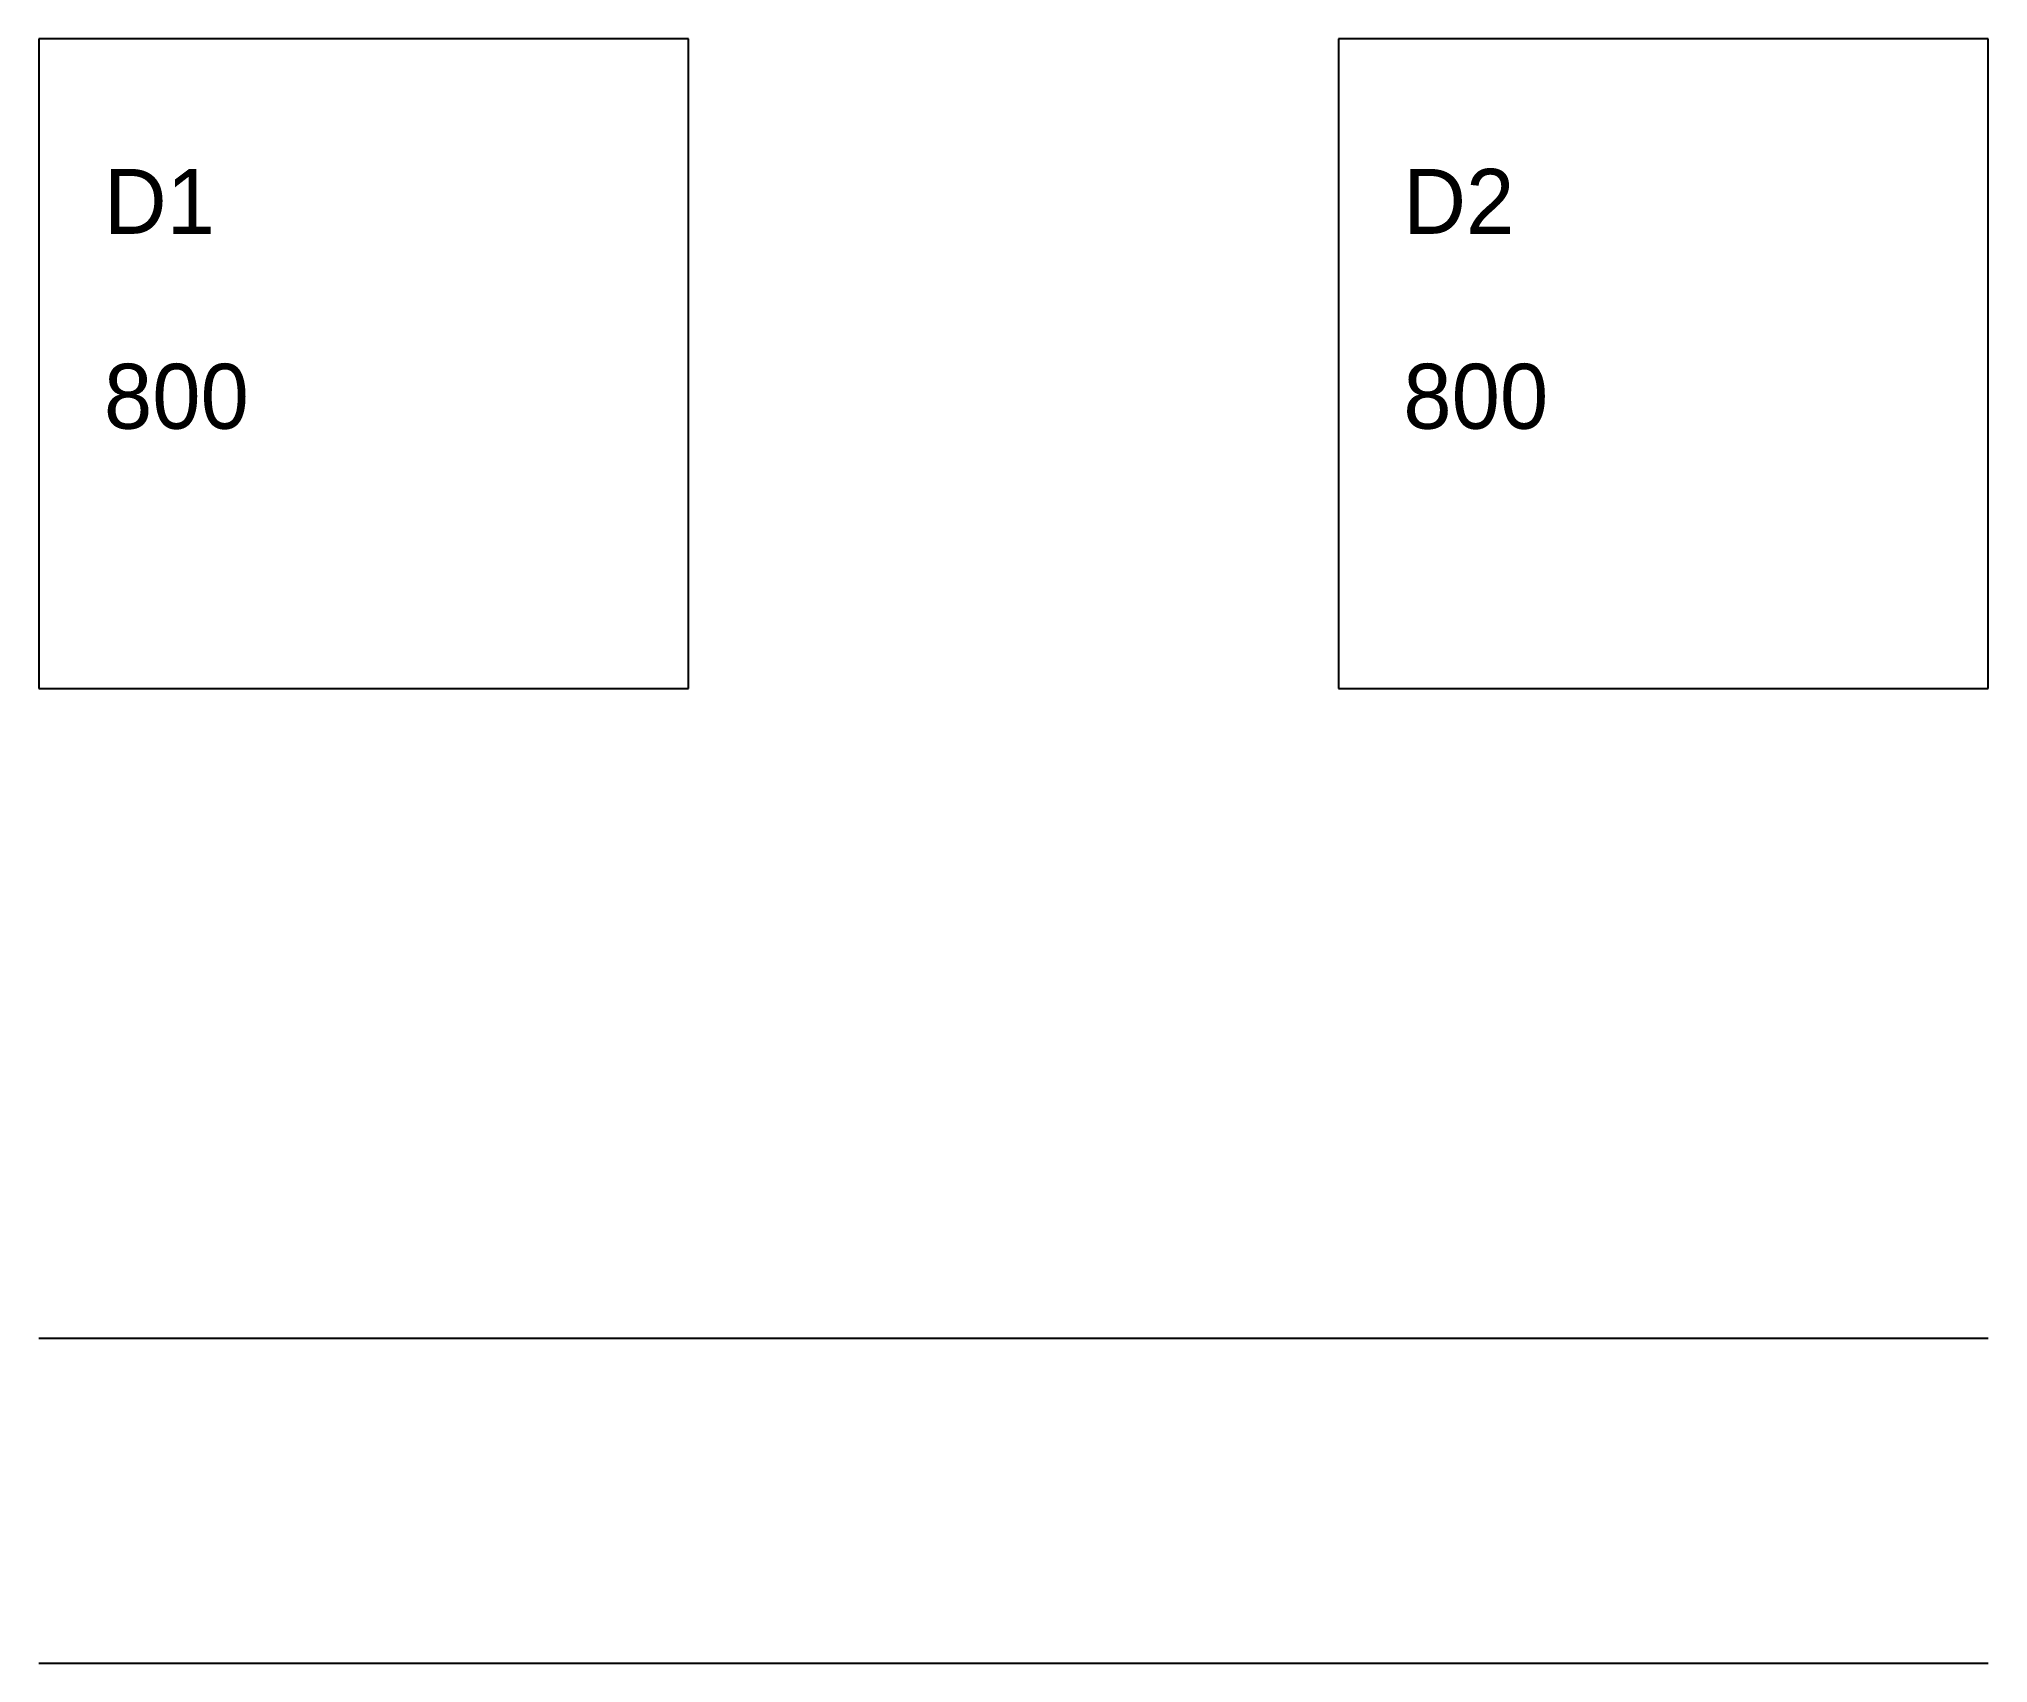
# Model space of a CAD drawing. Extents: x 0 to 60, y -30 to 20.
import ezdxf

# ---------------------------------------------------------------- set-up
doc = ezdxf.new("R2010")
doc.units = 0
doc.layers.get('0').update_dxf_attribs({"linetype": 'CONTINUOUS'})
doc.layers.add('DOORS', color=1, linetype='CONTINUOUS')

# ---------------------------------------------------------------- blocks, each defined once
blk = doc.blocks.new('DOOR')
for p, q in [((20, 20), (0, 20)), ((0, 20), (0, 0)), ((20, 0), (20, 20)), ((0, 0), (20, 0))]:
    blk.add_line(p, q)

msp = doc.modelspace()

# ---------------------------------------------------------------- linework, layer by layer
for p, q in [((0, -20), (60, -20)), ((0, -30), (60, -30))]:
    msp.add_line(p, q)

# ---------------------------------------------------------------- block references
at = {"layer": 'DOORS'}
ref = msp.add_blockref('DOOR', (0, 0), dxfattribs=at)
ref.add_attrib('MARK', 'D1', (2, 14), dxfattribs={"height": 2})
ref.add_attrib('WIDTH', '800', (2, 8), dxfattribs={"height": 2})
ref = msp.add_blockref('DOOR', (40, 0), dxfattribs=at)
ref.add_attrib('MARK', 'D2', (42, 14), dxfattribs={"height": 2})
ref.add_attrib('WIDTH', '800', (42, 8), dxfattribs={"height": 2})

doc.saveas('drawing.dxf')
